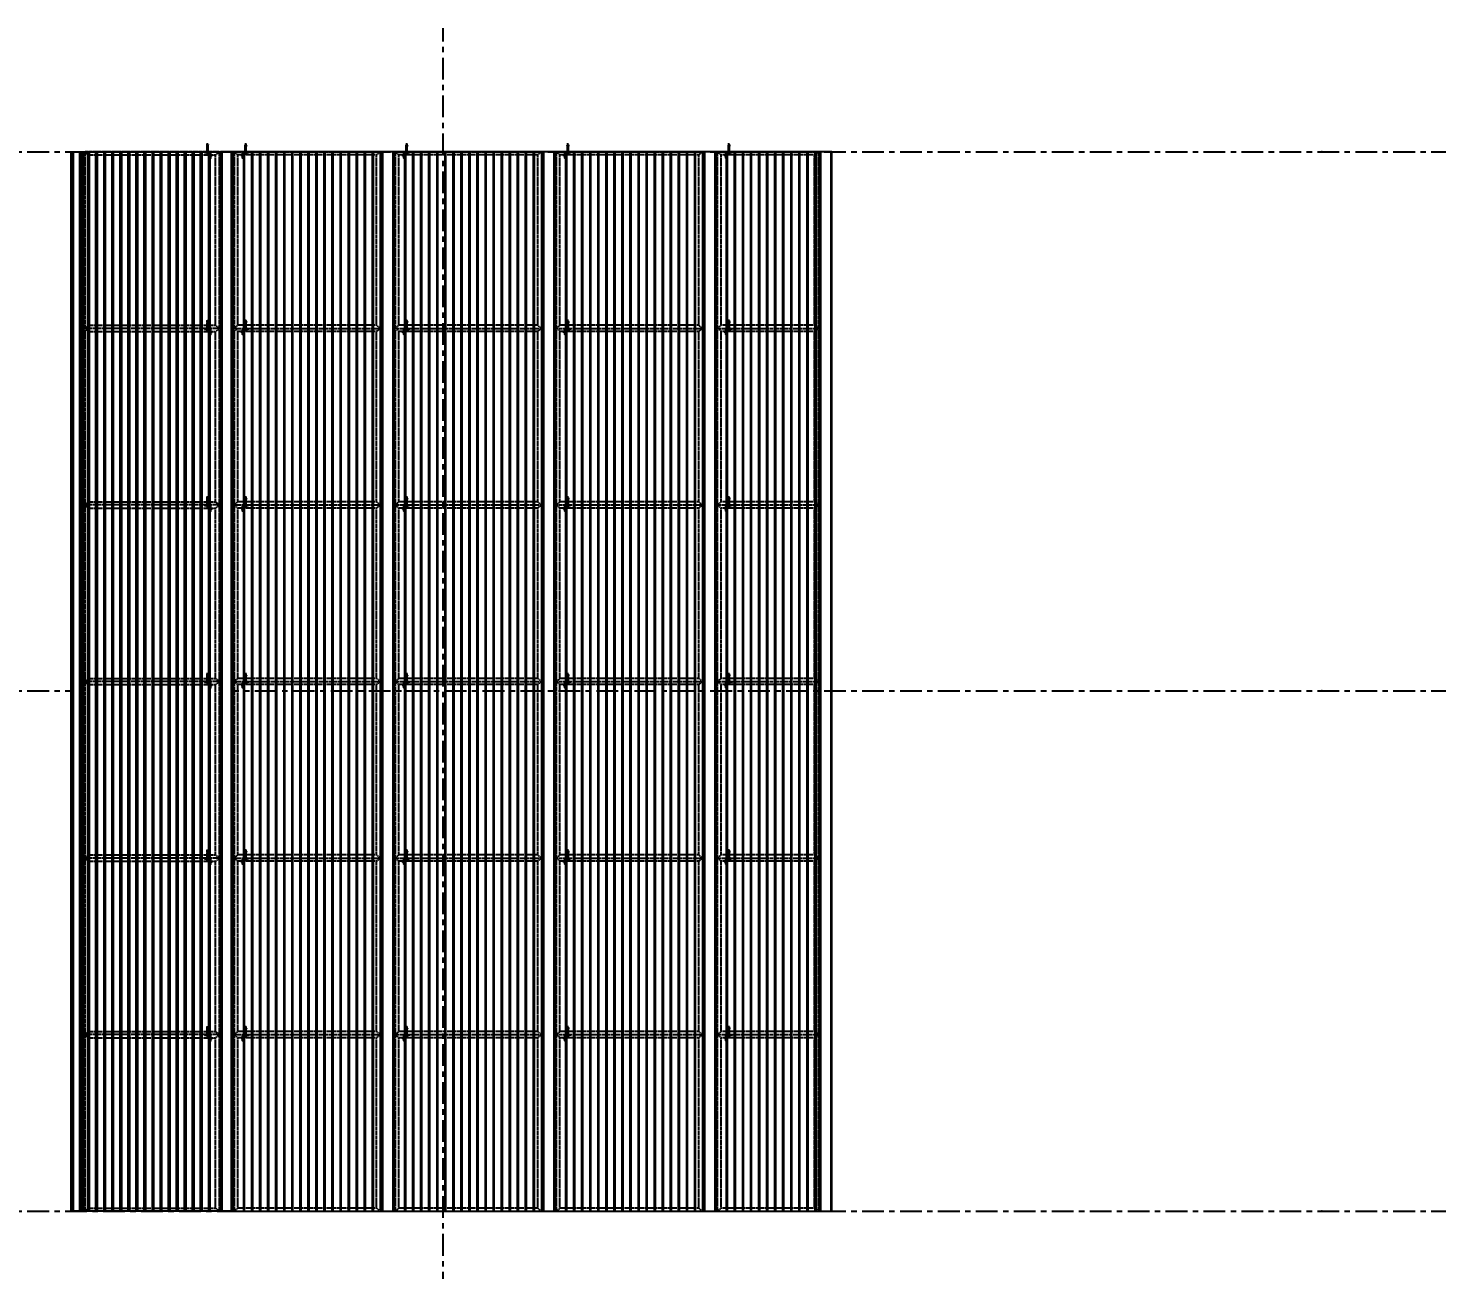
# Model space of a CAD drawing. Header units: millimetres. Extents: x -187664 to 435448, y -313239 to 299894.
# Drawn here: x 324644 to 336083, y 176781 to 186800 of the extents above; entities that cross this region are included whole.
import ezdxf
from ezdxf.enums import TextEntityAlignment as Align

# ---------------------------------------------------------------- set-up
doc = ezdxf.new("R2010")
doc.units = ezdxf.units.MM
doc.set_wipeout_variables(frame=1)
for name, pattern in [('CENTER', [2, 1.25, -0.25, 0.25, -0.25]), ('TA_GL_000.70000', [1.925, 0.7, -0.175, 0.175, -0.175, 0.7]), ('TA_HL_001.00000', [6.5, 3.55, -2.95])]:
    doc.linetypes.add(name, pattern=pattern)
for name, color, linetype in [('000 - 0_SYM_DWG_GRID-BUBBLE_MAIN_COLOR_6', 7, 'Continuous'), ('000 - 0_SYM_DWG_GRIDLINE_MAIN_COLOR_251', 7, 'Continuous'), ('000 - 0_SYM_DWG_SLOPE-SYM_TEXT_COLOR_3', 7, 'Continuous'), ('000 - GRID', 7, 'CENTER'), ('000 - STRUCTURE_STEEL_ACCESORIES_MAIN_COLOR_2', 7, 'Continuous'), ('000 - STRUCTURE_STEEL_ACCESORIES_WIPEOUT_', 7, 'Continuous'), ('010 - ASPG_ACCESSORIES_HATCH_', 7, 'Continuous'), ('010 - ASPG_ACCESSORIES_SUB_COLOR_2', 7, 'Continuous'), ('010 - ASPG_ACCESSORIES_SYMBOL_', 7, 'Continuous'), ('010 - ASPG_EXTR_MAIN_COLOR_251', 7, 'Continuous'), ('010 - ASPG_EXTR_WIPEOUT_', 7, 'Continuous'), ('010 - ASPG_FASTERN_HIDDEN_', 7, 'Continuous'), ('010 - ASPG_FASTERN_MAIN_COLOR_1', 7, 'Continuous'), ('010 - ASPG_FASTERN_SUB_COLOR_2', 7, 'Continuous'), ('010 - ASPG_FRAMING_MAIN_COLOR_1', 7, 'Continuous'), ('010 - ASPG_FRAMING_MAIN_COLOR_251', 7, 'Continuous'), ('010 - ASPG_FRAMING_SUB_COLOR_1', 7, 'Continuous'), ('010 - ASPG_FRAMING_SUB_COLOR_251', 7, 'Continuous')]:
    doc.layers.add(name, color=color, linetype=linetype)
doc.styles.add('ARIAL', font='arial.ttf')
doc.styles.add('TA', font='', dxfattribs={"height": 4.5})
doc.styles.get('TA').set_extended_font_data('Cordia New')

# ---------------------------------------------------------------- blocks, each defined once
blk = doc.blocks.new('*U4930')
at = {"color": 7}
blk.add_wipeout([(50, 0), (1250, 0), (1250, 8550), (50, 8550)], dxfattribs=at).dxf.layer = '010 - ASPG_EXTR_WIPEOUT_'
at = {"layer": '010 - ASPG_EXTR_MAIN_COLOR_251', "color": 7}
for points in [[(135, 0), (145, 0), (145, 8550), (135, 8550)], [(200, 0), (210, 0), (210, 8550), (200, 8550)], [(265, 0), (275, 0), (275, 8550), (265, 8550)], [(330, 0), (340, 0), (340, 8550), (330, 8550)], [(395, 0), (405, 0), (405, 8550), (395, 8550)], [(460, 0), (470, 0), (470, 8550), (460, 8550)], [(525, 0), (535, 0), (535, 8550), (525, 8550)], [(590, 0), (600, 0), (600, 8550), (590, 8550)], [(655, 0), (665, 0), (665, 8550), (655, 8550)], [(720, 0), (730, 0), (730, 8550), (720, 8550)], [(785, 0), (795, 0), (795, 8550), (785, 8550)], [(850, 0), (860, 0), (860, 8550), (850, 8550)], [(915, 0), (925, 0), (925, 8550), (915, 8550)], [(980, 0), (990, 0), (990, 8550), (980, 8550)], [(1045, 0), (1055, 0), (1055, 8550), (1045, 8550)], [(1110, 0), (1120, 0), (1120, 8550), (1110, 8550)], [(1175, 0), (1185, 0), (1185, 8550), (1175, 8550)]]:
    blk.add_lwpolyline(points, close=True, dxfattribs=at)
at = {"layer": '010 - ASPG_FRAMING_SUB_COLOR_251', "color": 7}
blk.add_lwpolyline([(50, 0), (1250, 0), (1250, 8550), (50, 8550)], close=True, dxfattribs=at)
at = {"color": 7}
for points in [[(-50, 0), (50, 0), (50, 8550), (-50, 8550)], [(1250, 0), (1350, 0), (1350, 8550), (1250, 8550)]]:
    blk.add_wipeout(points, dxfattribs=at).dxf.layer = '010 - ASPG_EXTR_WIPEOUT_'
at = {"layer": '010 - ASPG_EXTR_MAIN_COLOR_251', "color": 7}
blk.add_lwpolyline([(1240, 0), (1250, 0), (1250, 8550), (1240, 8550)], close=True, dxfattribs=at)
at = {"layer": '010 - ASPG_FRAMING_MAIN_COLOR_1', "color": 7}
for points in [[(-50, 0), (-40, 0), (-40, 8550), (-50, 8550)], [(40, 0), (50, 0), (50, 8550), (40, 8550)], [(1250, 0), (1260, 0), (1260, 8550), (1250, 8550)], [(1340, 0), (1350, 0), (1350, 8550), (1340, 8550)]]:
    blk.add_lwpolyline(points, close=True, dxfattribs=at)
at = {"layer": '010 - ASPG_FRAMING_MAIN_COLOR_251', "color": 7}
for points in [[(-50, 0), (50, 0), (50, 8550), (-50, 8550)], [(1250, 0), (1350, 0), (1350, 8550), (1250, 8550)]]:
    blk.add_lwpolyline(points, close=True, dxfattribs=at)
blk = doc.blocks.new('*U4929')
at = {"color": 7}
blk.add_wipeout([(50, 0), (885, 0), (885, 8550), (50, 8550)], dxfattribs=at).dxf.layer = '010 - ASPG_EXTR_WIPEOUT_'
at = {"layer": '010 - ASPG_EXTR_MAIN_COLOR_251', "color": 7}
for points in [[(132, 0), (142, 0), (142, 8550), (132, 8550)], [(197, 0), (207, 0), (207, 8550), (197, 8550)], [(262, 0), (272, 0), (272, 8550), (262, 8550)], [(327, 0), (337, 0), (337, 8550), (327, 8550)], [(392, 0), (402, 0), (402, 8550), (392, 8550)], [(457, 0), (467, 0), (467, 8550), (457, 8550)], [(522, 0), (532, 0), (532, 8550), (522, 8550)], [(587, 0), (597, 0), (597, 8550), (587, 8550)], [(652, 0), (662, 0), (662, 8550), (652, 8550)], [(717, 0), (727, 0), (727, 8550), (717, 8550)], [(782, 0), (792, 0), (792, 8550), (782, 8550)]]:
    blk.add_lwpolyline(points, close=True, dxfattribs=at)
at = {"layer": '010 - ASPG_FRAMING_SUB_COLOR_251', "color": 7}
blk.add_lwpolyline([(50, 0), (885, 0), (885, 8550), (50, 8550)], close=True, dxfattribs=at)
at = {"color": 7}
for points in [[(-50, 0), (50, 0), (50, 8550), (-50, 8550)], [(885, 0), (985, 0), (985, 8550), (885, 8550)]]:
    blk.add_wipeout(points, dxfattribs=at).dxf.layer = '010 - ASPG_EXTR_WIPEOUT_'
at = {"layer": '010 - ASPG_EXTR_MAIN_COLOR_251', "color": 7}
blk.add_lwpolyline([(847, 0), (857, 0), (857, 8550), (847, 8550)], close=True, dxfattribs=at)
at = {"layer": '010 - ASPG_FRAMING_MAIN_COLOR_1', "color": 7}
for points in [[(-50, 0), (-40, 0), (-40, 8550), (-50, 8550)], [(40, 0), (50, 0), (50, 8550), (40, 8550)], [(885, 0), (895, 0), (895, 8550), (885, 8550)], [(975, 0), (985, 0), (985, 8550), (975, 8550)]]:
    blk.add_lwpolyline(points, close=True, dxfattribs=at)
at = {"layer": '010 - ASPG_FRAMING_MAIN_COLOR_251', "color": 7}
for points in [[(-50, 0), (50, 0), (50, 8550), (-50, 8550)], [(885, 0), (985, 0), (985, 8550), (885, 8550)]]:
    blk.add_lwpolyline(points, close=True, dxfattribs=at)
blk = doc.blocks.new('*U5735')
at = {"layer": '010 - ASPG_ACCESSORIES_SUB_COLOR_2', "color": 7}
for p, q in [((-2, -2), (-2, 0)), ((2, -1), (2, 0)), ((-3, -2), (3, -1)), ((-3, -2), (-2, -2)), ((-3, -2), (-2, -2)), ((-3, -4), (-2, -3)), ((-3, -4), (3, -3)), ((-3, -4), (-2, -4)), ((-3, -6), (-2, -5)), ((-3, -6), (-2, -6)), ((-3, -6), (3, -5)), ((-3, -6), (-2, -5)), ((-3, -6), (-2, -6)), ((-3, -6), (3, -5)), ((-3, -7), (-2, -8)), ((-3, -7), (-2, -7)), ((-3, -7), (3, -7)), ((-3, -9), (-2, -9)), ((-3, -9), (-2, -9)), ((-3, -9), (-2, -9)), ((-3, -11), (-2, -11)), ((-3, -11), (-2, -11)), ((-3, -11), (-2, -11)), ((-2, -2), (2, -1)), ((-2, -3), (-2, -2)), ((-2, -2), (2, -2)), ((-2, -3), (2, -3)), ((-2, -5), (-2, -4)), ((-2, -4), (2, -4)), ((-2, -5), (2, -5)), ((-2, -6), (2, -5)), ((-2, -5), (2, -5)), ((-2, -6), (2, -5)), ((-2, -7), (-2, -6)), ((-2, -7), (-2, -6)), ((-2, -7), (2, -6)), ((-2, -8), (2, -7)), ((-2, -9), (-2, -8)), ((-2, -9), (-1, -9)), ((-2, -9), (-2, -9)), ((-2, -11), (-2, -9)), ((-2, -11), (-2, -11)), ((-2, -11), (-2, -11)), ((-2, -12), (-2, -11)), ((-2, -12), (-2, -16)), ((0, -17), (-2, -16)), ((0, -8), (2, -8)), ((0, -17), (2, -16)), ((1, -9), (2, -9)), ((1, -9), (3, -9)), ((1, -11), (3, -10)), ((1, -10), (2, -10)), ((1, -11), (2, -11)), ((3, -1), (2, -1)), ((3, -1), (2, -2)), ((2, -3), (2, -2)), ((3, -3), (2, -3)), ((3, -3), (2, -4)), ((2, -5), (2, -4)), ((3, -5), (2, -5)), ((2, -6), (2, -5)), ((3, -5), (2, -5)), ((2, -6), (2, -5)), ((3, -5), (2, -5)), ((3, -5), (2, -5)), ((3, -7), (2, -6)), ((3, -7), (2, -7)), ((2, -8), (2, -7)), ((3, -9), (2, -8)), ((3, -9), (2, -9)), ((2, -10), (2, -9)), ((3, -10), (2, -10)), ((3, -10), (2, -11)), ((2, -11), (2, -16))]:
    blk.add_line(p, q, dxfattribs=at)
blk.add_lwpolyline([(0, -17), (1, -11), (1, -9, 0.417657), (0, -8, 0.070993), (-2, -9), (-2, -12)], format="xyb", dxfattribs=at)
at = {"layer": '010 - ASPG_ACCESSORIES_SYMBOL_', "color": 7, "linetype": 'CENTER'}
blk.add_line((0, 6), (0, -18), dxfattribs=at)
at = {"layer": '010 - ASPG_FASTERN_MAIN_COLOR_1', "color": 7}
for p, q in [((-6, 1), (-6, 0)), ((6, 0), (-6, 0)), ((5, 1), (-5, 1)), ((-5, 1), (-4, 1)), ((-4, 5), (-4, 1)), ((4, 1), (-4, 1)), ((3, 5), (-3, 5)), ((-3, 1), (-2, 1)), ((-2, 5), (-2, 1)), ((2, 5), (2, 1)), ((2, 1), (2, 1)), ((4, 5), (4, 1)), ((5, 1), (4, 1)), ((6, 1), (6, 0))]:
    blk.add_line(p, q, dxfattribs=at)
for centre, radius, start, end in [((-5, 1), 0.3, 90, 180), ((-3, 4), 1.56, 48.0171, 131.9829), ((0, 0), 5.63, 68.2799, 111.7201), ((3, 4), 1.56, 48.0171, 131.9829), ((5, 1), 0.3, 0, 90)]:
    blk.add_arc(centre, radius, start, end, dxfattribs=at)
blk = doc.blocks.new('000_ASPG_TYP_FILES_EXPANSION_BOLT_1')
at = {"layer": '010 - ASPG_FASTERN_HIDDEN_', "color": 7, "linetype": 'CENTER'}
blk.add_line((-15, 0), (75, 0), dxfattribs=at)
at = {"layer": '010 - ASPG_FASTERN_MAIN_COLOR_1', "color": 7}
for p, q in [((-8, 7), (-7, 8)), ((-8, 7), (-8, -7)), ((-7, 8), (-2, 8)), ((-7, 4), (-2, 4)), ((-2, 7), (-2, 8)), ((-2, 7), (-2, -7)), ((-7, -8), (-8, -7)), ((-7, -4), (-2, -4)), ((-7, -8), (-2, -8)), ((-2, -8), (-2, -7))]:
    blk.add_line(p, q, dxfattribs=at)
blk.add_lwpolyline([(-2, -8), (0, -8), (0, 8), (-2, 8)], close=True, dxfattribs=at)
for centre, radius, start, end in [((-5, 6), 3.33, 143.8846, 216.1154), ((4, 0), 12.4, 161.4826, 198.5174), ((-5, 6), 3.33, 323.8846, 36.1154), ((-14, 0), 12.4, 341.4826, 18.5174), ((-5, -6), 3.33, 143.8846, 216.1154), ((-5, -6), 3.33, 323.8846, 36.1154)]:
    blk.add_arc(centre, radius, start, end, dxfattribs=at)
at = {"layer": '010 - ASPG_FASTERN_SUB_COLOR_2', "color": 7}
for p, q in [((-13, 2), (-12, 3)), ((-13, -2), (-13, 2)), ((-11, 4), (-12, -4)), ((-11, 4), (-12, 3)), ((-12, 3), (-12, -3)), ((-12, 3), (-12, 3)), ((-10, 3), (-11, 4)), ((-10, 3), (-11, -3)), ((-10, 4), (-10, -4)), ((-9, 3), (-10, 4)), ((-10, 4), (-10, 3)), ((-8, 4), (-9, -4)), ((-8, 4), (-9, 3)), ((-9, 3), (-9, -3)), ((1, 4), (0, -4)), ((1, 4), (0, 3)), ((2, 4), (1, -4)), ((2, 4), (1, 3)), ((1, 3), (1, 4)), ((1, 3), (1, -3)), ((3, 3), (2, 4)), ((3, 3), (2, -3)), ((3, 4), (3, -4)), ((3, 4), (3, 3)), ((4, 3), (3, 4)), ((5, 4), (4, -4)), ((5, 4), (4, 3)), ((4, 3), (4, -3)), ((6, 4), (5, 3)), ((5, 3), (5, 4)), ((5, 3), (5, -3)), ((6, 4), (6, -4)), ((7, 3), (6, 4)), ((7, 3), (6, -3)), ((8, 4), (7, -4)), ((8, 4), (7, 3)), ((9, 4), (8, -4)), ((9, 4), (8, 3)), ((8, 3), (8, 4)), ((8, 3), (8, -3)), ((10, 3), (9, 4)), ((10, 3), (9, -3)), ((11, 3), (10, 4)), ((10, 4), (10, -4)), ((10, 4), (10, 3)), ((11, 3), (10, -3)), ((12, 4), (11, -4)), ((12, 4), (11, 3)), ((13, 4), (12, -4)), ((13, 4), (12, 3)), ((12, 3), (12, 4)), ((12, 3), (12, -3)), ((13, 4), (48, 4)), ((48, 3), (48, 4)), ((51, 3), (48, 3)), ((51, 4), (60, 5)), ((51, 2), (51, 4)), ((51, 2), (52, 2)), ((51, -4), (51, 1)), ((51, 1), (51, 1)), ((52, 1), (52, 0)), ((52, 0), (52, -1)), ((55, -1), (56, 1)), ((55, 0), (55, 1)), ((56, 2), (58, 2)), ((57, 1), (57, 1)), ((58, 1), (58, 0)), ((58, 0), (58, -1)), ((60, 5), (60, -1)), ((68, 4), (60, 3)), ((68, -4), (68, 4)), ((-13, -2), (-12, -3)), ((-11, -3), (-12, -4)), ((-12, -4), (-12, -3)), ((-10, -4), (-11, -3)), ((-9, -3), (-10, -4)), ((-8, -3), (-9, -4)), ((-9, -4), (-9, -3)), ((1, -3), (0, -4)), ((2, -3), (1, -4)), ((1, -4), (1, -3)), ((3, -4), (2, -3)), ((4, -3), (3, -4)), ((5, -3), (4, -4)), ((4, -4), (4, -3)), ((6, -4), (5, -3)), ((7, -4), (6, -3)), ((6, -3), (6, -4)), ((8, -3), (7, -4)), ((9, -3), (8, -4)), ((8, -4), (8, -3)), ((10, -4), (9, -3)), ((11, -4), (10, -3)), ((10, -3), (10, -4)), ((12, -3), (11, -4)), ((12, -4), (12, -3)), ((13, -4), (48, -4)), ((48, -4), (48, -3)), ((48, -3), (51, -3)), ((60, -5), (51, -4)), ((53, -2), (54, -2)), ((54, -1), (54, -1)), ((59, -1), (60, -1)), ((59, -2), (60, -2)), ((60, -2), (60, -5)), ((60, -3), (68, -4))]:
    blk.add_line(p, q, dxfattribs=at)
for centre, start, end in [((51, 0), 0, 121.9394), ((52, 1), 0, 90), ((56, 1), 90, 161.5651), ((57, 0), 90, 159.1163), ((57, 0), 3.0186, 90), ((58, 1), 0, 90), ((54, 0), 180, 270), ((53, -1), 180, 270), ((54, 0), 270, 341.5651), ((54, -1), 270, 339.1163), ((59, 0), 180, 267.8255), ((59, -1), 183.0186, 270)]:
    blk.add_arc(centre, 1, start, end, dxfattribs=at)
blk = doc.blocks.new('*U5745')
at = {"color": 7}
blk.add_wipeout([(-50, 5), (-5, 5), (-5, 50), (0, 50), (0, 0), (-50, 0)], dxfattribs=at).dxf.layer = '000 - STRUCTURE_STEEL_ACCESORIES_WIPEOUT_'
at = {"layer": '010 - ASPG_ACCESSORIES_HATCH_'}
h = blk.add_hatch(dxfattribs=at)
h.set_pattern_fill('ANSI32', scale=0.03)
h.set_pattern_definition([(45, (-2702421.3236, -137477.4248), (-2.0205576272, 2.0205576272), []), (45, (-2702419.9766, -137477.4248), (-2.0205576272, 2.0205576272), [])])
h.paths.add_polyline_path([(-50, 5), (-5, 5), (-5, 50), (0, 50), (0, 0), (-50, 0)])
at = {"layer": '000 - STRUCTURE_STEEL_ACCESORIES_MAIN_COLOR_2', "color": 7}
blk.add_lwpolyline([(-50, 5), (-5, 5), (-5, 50), (0, 50), (0, 0), (-50, 0)], close=True, dxfattribs=at)
at = {"color": 7}
for name, p, rotation in [('000_ASPG_TYP_FILES_EXPANSION_BOLT_1', (-25, 5), 270), ('*U5735', (-5, 28), 90.00000000000001)]:
    blk.add_blockref(name, p, dxfattribs=dict(at, rotation=rotation))
blk = doc.blocks.new('*U5838')
at = {"layer": '010 - ASPG_FRAMING_SUB_COLOR_1', "color": 7, "linetype": 'ByBlock'}
for points in [[(0, 0), (0, 1085), (25, 1055), (25, 30), (0, 0)], [(1425, 1085), (0, 1085), (25, 1055), (1400, 1055)], [(1425, 0), (1425, 1085), (1400, 1055), (1400, 30), (1425, 0)], [(25, 30), (1400, 30), (1425, 0), (0, 0), (25, 30)]]:
    blk.add_lwpolyline(points, close=True, dxfattribs=at)
at = {"color": 7, "xscale": -1, "rotation": 90}
blk.add_blockref('*U5745', (1425, 69), dxfattribs=at)
blk = doc.blocks.new('*U5822')
at = {"layer": '010 - ASPG_FRAMING_SUB_COLOR_1', "color": 7, "linetype": 'ByBlock'}
for points in [[(0, 0), (0, 1180), (25, 1150), (25, 30), (0, 0)], [(1425, 1180), (0, 1180), (25, 1150), (1400, 1150)], [(1425, 0), (1425, 1180), (1400, 1150), (1400, 30), (1425, 0)], [(25, 30), (1400, 30), (1425, 0), (0, 0), (25, 30)]]:
    blk.add_lwpolyline(points, close=True, dxfattribs=at)
at = {"color": 7, "xscale": -1, "rotation": 90}
blk.add_blockref('*U5745', (1425, 69), dxfattribs=at)
blk = doc.blocks.new('*U5821')
at = {"layer": '010 - ASPG_FRAMING_SUB_COLOR_1', "color": 7, "linetype": 'ByBlock'}
for points in [[(0, 0), (0, 815), (25, 785), (25, 30), (0, 0)], [(1425, 815), (0, 815), (25, 785), (1400, 785)], [(1425, 0), (1425, 815), (1400, 785), (1400, 30), (1425, 0)], [(25, 30), (1400, 30), (1425, 0), (0, 0), (25, 30)]]:
    blk.add_lwpolyline(points, close=True, dxfattribs=at)
at = {"color": 7, "xscale": -1, "rotation": 90}
blk.add_blockref('*U5745', (1425, 69), dxfattribs=at)
blk = doc.blocks.new('*U5561')
at = {"color": 7}
blk.add_wipeout([(50, 0), (1155, 0), (1155, 8550), (50, 8550)], dxfattribs=at).dxf.layer = '010 - ASPG_EXTR_WIPEOUT_'
at = {"layer": '010 - ASPG_EXTR_MAIN_COLOR_251', "color": 7}
for points in [[(135, 0), (145, 0), (145, 8550), (135, 8550)], [(200, 0), (210, 0), (210, 8550), (200, 8550)], [(265, 0), (275, 0), (275, 8550), (265, 8550)], [(330, 0), (340, 0), (340, 8550), (330, 8550)], [(395, 0), (405, 0), (405, 8550), (395, 8550)], [(460, 0), (470, 0), (470, 8550), (460, 8550)], [(525, 0), (535, 0), (535, 8550), (525, 8550)], [(590, 0), (600, 0), (600, 8550), (590, 8550)], [(655, 0), (665, 0), (665, 8550), (655, 8550)], [(720, 0), (730, 0), (730, 8550), (720, 8550)], [(785, 0), (795, 0), (795, 8550), (785, 8550)], [(850, 0), (860, 0), (860, 8550), (850, 8550)], [(915, 0), (925, 0), (925, 8550), (915, 8550)], [(980, 0), (990, 0), (990, 8550), (980, 8550)], [(1045, 0), (1055, 0), (1055, 8550), (1045, 8550)]]:
    blk.add_lwpolyline(points, close=True, dxfattribs=at)
at = {"layer": '010 - ASPG_FRAMING_SUB_COLOR_251', "color": 7}
blk.add_lwpolyline([(50, 0), (1155, 0), (1155, 8550), (50, 8550)], close=True, dxfattribs=at)
at = {"color": 7}
for points in [[(-50, 0), (50, 0), (50, 8550), (-50, 8550)], [(1155, 0), (1255, 0), (1255, 8550), (1155, 8550)]]:
    blk.add_wipeout(points, dxfattribs=at).dxf.layer = '010 - ASPG_EXTR_WIPEOUT_'
at = {"layer": '010 - ASPG_EXTR_MAIN_COLOR_251', "color": 7}
for points in [[(1110, 0), (1120, 0), (1120, 8550), (1110, 8550)], [(1175, 0), (1185, 0), (1185, 8550), (1175, 8550)], [(1240, 0), (1250, 0), (1250, 8550), (1240, 8550)]]:
    blk.add_lwpolyline(points, close=True, dxfattribs=at)
at = {"layer": '010 - ASPG_FRAMING_MAIN_COLOR_1', "color": 7}
for points in [[(-50, 0), (-40, 0), (-40, 8550), (-50, 8550)], [(40, 0), (50, 0), (50, 8550), (40, 8550)], [(1155, 0), (1165, 0), (1165, 8550), (1155, 8550)], [(1245, 0), (1255, 0), (1255, 8550), (1245, 8550)]]:
    blk.add_lwpolyline(points, close=True, dxfattribs=at)
at = {"layer": '010 - ASPG_FRAMING_MAIN_COLOR_251', "color": 7}
for points in [[(-50, 0), (50, 0), (50, 8550), (-50, 8550)], [(1155, 0), (1255, 0), (1255, 8550), (1155, 8550)]]:
    blk.add_lwpolyline(points, close=True, dxfattribs=at)
blk = doc.blocks.new('*U4936')
at = {"layer": '000 - 0_SYM_DWG_GRID-BUBBLE_MAIN_COLOR_6', "color": 7}
blk.add_line((35, 0), (30, 0), dxfattribs=at)
blk.add_circle((40, 0), 5, dxfattribs=at)
at = {"layer": '000 - 0_SYM_DWG_GRIDLINE_MAIN_COLOR_251', "color": 7, "linetype": 'ByBlock', "ltscale": 5}
blk.add_line((20, 0), (-355.74, 0), dxfattribs=at)
at = {"layer": '000 - 0_SYM_DWG_GRIDLINE_MAIN_COLOR_251', "color": 7}
for p in [(-335.74, 0), (0, 0)]:
    blk.add_point(p, dxfattribs=at)
at = {"color": 7, "style": 'TA', "flags": 1}
blk.add_attdef('LOCATION', (6, -6), '', height=4.5, rotation=270, dxfattribs=at)
at = {"layer": '000 - 0_SYM_DWG_SLOPE-SYM_TEXT_COLOR_3', "color": 7, "style": 'ARIAL'}
blk.add_attdef('GRID-HEAD', text='', height=4, rotation=90, dxfattribs=at).set_placement((40, 0), align=Align.MIDDLE_CENTER)
blk = doc.blocks.new('*U4935')
at = {"layer": '000 - 0_SYM_DWG_GRIDLINE_MAIN_COLOR_251', "color": 7, "linetype": 'ByBlock', "ltscale": 5}
blk.add_line((20, 0), (-674.45, 0), dxfattribs=at)
at = {"layer": '000 - 0_SYM_DWG_GRIDLINE_MAIN_COLOR_251', "color": 7}
blk.add_point((-654.45, 0), dxfattribs=at)
at = {"color": 7, "style": 'TA', "flags": 1}
blk.add_attdef('LOCATION', (6, -6), '', height=4.5, rotation=270, dxfattribs=at)

msp = doc.modelspace()

# ---------------------------------------------------------------- block references
at = {"color": 7}
msp.add_blockref('*U4930', (326245.107, 177252.983), dxfattribs=at)

# ---------------------------------------------------------------- next in the draw order: block references
msp.add_blockref('*U4930', (327545.107, 177252.983), dxfattribs=at)

# ---------------------------------------------------------------- next in the draw order: block references
msp.add_blockref('*U4930', (328845.107, 177252.983), dxfattribs=at)
at = {"color": 7, "linetype": 'TA_HL_001.00000', "xscale": -1, "rotation": 270}
msp.add_blockref('*U5822', (326305.107, 177252.983), dxfattribs=at)

# ---------------------------------------------------------------- next in the draw order: block references
at = {"color": 7}
msp.add_blockref('*U4929', (330145.107, 177252.983), dxfattribs=at)
at = {"color": 7, "linetype": 'TA_HL_001.00000', "xscale": -1, "rotation": 270}
for p in [(326305.107, 178677.983), (327605.107, 177252.983)]:
    msp.add_blockref('*U5822', p, dxfattribs=at)

# ---------------------------------------------------------------- next in the draw order: block references
for name, p in [('*U5822', (326305.107, 180102.983)), ('*U5822', (327605.107, 178677.983)), ('*U5822', (328905.107, 177252.983)), ('*U5821', (330205.107, 177252.983))]:
    msp.add_blockref(name, p, dxfattribs=at)

# ---------------------------------------------------------------- next in the draw order: block references
for name, p in [('*U5822', (326305.107, 181527.983)), ('*U5822', (327605.107, 180102.983)), ('*U5822', (328905.107, 178677.983)), ('*U5821', (330205.107, 178677.983))]:
    msp.add_blockref(name, p, dxfattribs=at)
at = {"layer": '000 - GRID', "color": 7, "linetype": 'TA_GL_000.70000', "xscale": 50.00000000000004, "yscale": 50.00000000000004, "zscale": 50.00000000000004, "rotation": 180}
msp.add_blockref('*U4935', (302361.107, 177252.983), dxfattribs=at)

# ---------------------------------------------------------------- next in the draw order: block references
at = {"color": 7, "linetype": 'TA_HL_001.00000', "xscale": -1, "rotation": 270}
for name, p in [('*U5822', (326305.107, 182952.983)), ('*U5822', (327605.107, 181527.983)), ('*U5822', (328905.107, 180102.983)), ('*U5821', (330205.107, 180102.983))]:
    msp.add_blockref(name, p, dxfattribs=at)

# ---------------------------------------------------------------- next in the draw order: block references
for name, p in [('*U5822', (326305.107, 184377.983)), ('*U5822', (327605.107, 182952.983)), ('*U5822', (328905.107, 181527.983)), ('*U5821', (330205.107, 181527.983))]:
    msp.add_blockref(name, p, dxfattribs=at)
at = {"layer": '000 - GRID', "color": 7, "linetype": 'TA_GL_000.70000', "xscale": 50.00000000000004, "yscale": 50.00000000000004, "zscale": 50.00000000000004, "rotation": 180}
msp.add_blockref('*U4935', (302361.107, 181452.983), dxfattribs=at)

# ---------------------------------------------------------------- next in the draw order: block references
at = {"color": 7, "linetype": 'TA_HL_001.00000', "xscale": -1, "rotation": 270}
for name, p in [('*U5822', (327605.107, 184377.983)), ('*U5822', (328905.107, 182952.983)), ('*U5821', (330205.107, 182952.983))]:
    msp.add_blockref(name, p, dxfattribs=at)

# ---------------------------------------------------------------- next in the draw order: block references
for name, p in [('*U5822', (328905.107, 184377.983)), ('*U5821', (330205.107, 184377.983))]:
    msp.add_blockref(name, p, dxfattribs=at)
at = {"layer": '000 - GRID', "color": 7, "linetype": 'TA_GL_000.70000', "xscale": 50.00000000000004, "yscale": 50.00000000000004, "zscale": 50.00000000000004, "rotation": 270}
msp.add_blockref('*U4936', (327991.107, 169012.983), dxfattribs=at).add_auto_attribs({'GRID-HEAD': '5'})

# ---------------------------------------------------------------- next in the draw order: block references
at = {"layer": '000 - GRID', "color": 7, "linetype": 'TA_GL_000.70000', "xscale": 50.00000000000004, "yscale": 50.00000000000004, "zscale": 50.00000000000004, "rotation": 180}
msp.add_blockref('*U4935', (302361.107, 185802.983), dxfattribs=at)

# ---------------------------------------------------------------- next in the draw order: block references
at = {"color": 7, "xscale": -1}
msp.add_blockref('*U5561', (326245.107, 177252.983), dxfattribs=at)

# ---------------------------------------------------------------- next in the draw order: block references
at = {"color": 7, "linetype": 'TA_HL_001.00000', "xscale": -1, "yscale": -1, "rotation": 270}
msp.add_blockref('*U5838', (326185.107, 177252.984), dxfattribs=at)

# ---------------------------------------------------------------- next in the draw order: block references
msp.add_blockref('*U5838', (326185.107, 178677.984), dxfattribs=at)

# ---------------------------------------------------------------- next in the draw order: block references
msp.add_blockref('*U5838', (326185.107, 180102.984), dxfattribs=at)

# ---------------------------------------------------------------- next in the draw order: block references
msp.add_blockref('*U5838', (326185.107, 181527.984), dxfattribs=at)

# ---------------------------------------------------------------- next in the draw order: block references
msp.add_blockref('*U5838', (326185.107, 182952.984), dxfattribs=at)

# ---------------------------------------------------------------- next in the draw order: block references
msp.add_blockref('*U5838', (326185.107, 184377.984), dxfattribs=at)

doc.saveas('drawing.dxf')
